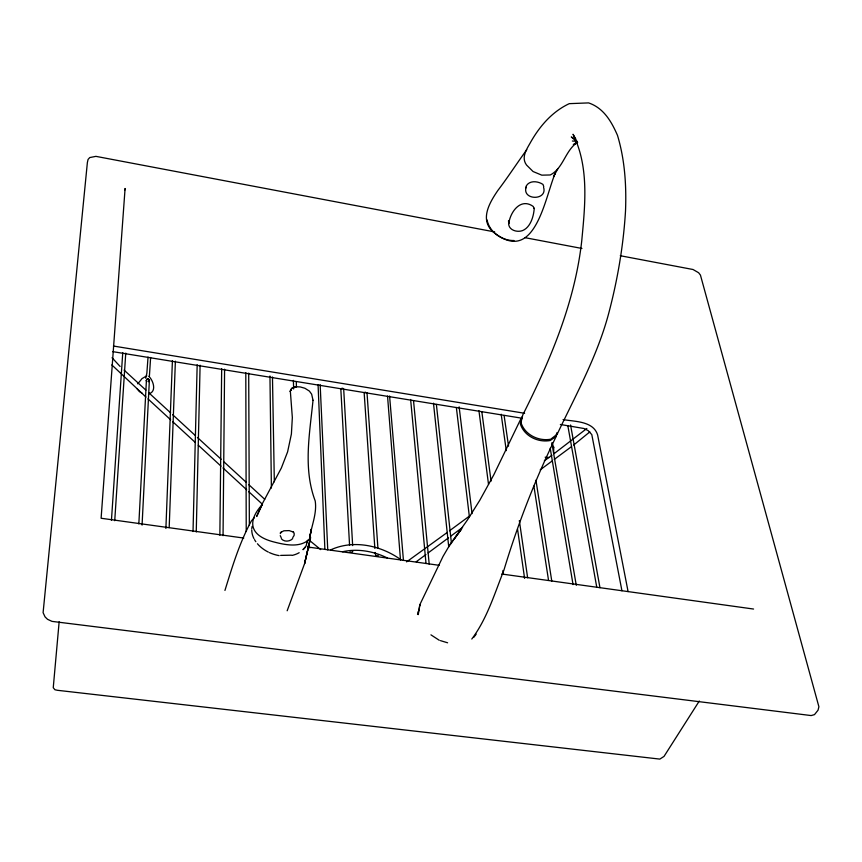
<?xml version="1.0" encoding="UTF-8"?>
<svg xmlns="http://www.w3.org/2000/svg" width="862" height="862" viewBox="0 0 862 862"><rect width="100%" height="100%" fill="white"/><g stroke="black" fill="none" stroke-linecap="round" stroke-linejoin="round"><path stroke-width="1.29" d="M223.053 535.668L224.594 369.195M219.864 535.227L221.674 368.71M352.967 550.937L351.847 552.327L349.94 551.906M378.386 554.794L377.955 555.818L375.724 555.656L375.142 552.456M146.098 380.745L147.294 378.914L149.395 379.926L142.068 525.109M196.245 531.983L200.103 365.208M193.023 531.542L197.172 364.723M410.624 399.483L426.022 563.532M169.178 527.566L175.385 361.178M165.892 528.46L172.422 360.693M433.478 403.2L448.736 546.885M138.836 523.924L146.432 380.196M114.732 520.723L125.755 353.097M111.446 520.271L122.76 352.612M478.927 410.603L488.528 484.433M556.615 433.392L556.41 435.978C535.313 479.175 517.803 524.053 503.936 570.084C494.616 593.519 487.03 618.83 471.794 639.033M501.178 414.223L506.285 450.664M59.155 621.739L53.25 687.704L54.92 689.74L57.485 690.3L659.829 759.099L664.02 756.416L699.297 701.011M124.915 189.942L125.087 188.487L101.113 518.256L243.752 538.06M418.275 614.617L419.859 604.65L442.982 556.507L449.598 545.226L467.463 519.915L479.865 500.154L493.872 474.693L520.433 419.719L522.113 417.822M419.729 605.447L419.859 604.65L418.867 610.878M553.684 452.981L553.706 447.55L551.992 442.518M417.542 614.455L417.962 611.804M557.035 432.724L556.109 436.431L550.193 440.514C537.985 442.809 524.074 436.043 520.314 423.813L522.275 416.238M306.322 545.086L307.378 540.517M149.374 376.382L150.624 357.493M145.732 378.278L146.863 373.138L148.038 357.073M224.939 590.438C232.255 566.797 239.474 542.791 251.359 520.971L254.484 517.512M149.104 381.23L149.288 380.681L148.415 381.747M287.165 610.77L304.588 563.608L310.6 537.64L309.943 535.324M557.757 168.898L553.512 176.699L555.085 173.51C544.676 198.723 534.688 265.949 493.172 231.867C479.326 219.659 489.681 202.408 497.891 190.416C507.944 177.206 517.103 162.983 526.779 149.719M137.737 383.87L142.025 378.601L146.82 375.8M280.29 533.653L281.454 531.8M292.746 537.554L294.071 535.507L294.233 533.697L293.285 532.037M454.673 538.341L461.633 528.891L449.598 545.226M269.957 376.026L271.39 488.043M473.777 637.32L476.201 634.163M318.078 384.775L324.877 549.309M387.534 396.078L400.474 559.804M303.122 549.396L305.633 546.723M589.856 431.873L573.639 445.051M577.626 142.241C565.16 150.344 563.479 168.187 550.29 174.964L541.789 175.158L533.072 171.527L526.542 165.041C520.68 157.11 527.167 148.566 530.981 141.583C540.065 125.744 552.477 111.5 569.265 103.655L588.627 102.901C603.723 108.052 611.503 121.596 617.504 135.42C624.875 159.912 626.502 185.589 625.51 211.028C623.442 245.314 617.655 279.256 608.938 312.475C597.7 355.381 576.096 394.343 557.208 434.157L550.743 439.211C538.588 441.495 524.721 434.75 520.971 422.563L522.781 414.945C550.419 359.939 574.943 302.411 581.764 240.649C585.061 205.468 589.328 166.969 573.036 134.267L575.988 139.385M586.85 428.479L554.061 453.671M292.735 538.599C289.751 541.692 284.191 542.187 281.303 538.718M416.217 561.765L425.925 554.568M428.08 552.973L448.563 537.78M450.718 536.186L462.582 527.393M540.215 469.833L552.068 461.041M554.223 459.435L571.474 446.645M576.376 142.445L573.305 144.719L577.529 142.521M447.335 532.393L406.573 561.884M449.49 530.798L469.973 515.692M544.353 460.836L551.906 455.265M280.333 532.694L283.835 530.798L289.212 530.604L293.694 532.188M341.891 388.245L340.856 389.559L349.563 545.193M365.229 392.048L364.195 393.352L374.862 548.447M330.674 549.881C353.517 539.343 380.929 545.441 400.798 559.643M149.007 393.729C156.981 391.574 153.199 380.304 148.803 376.306M342.483 551.745C357.655 548.329 373.602 551.206 387.426 558.005M148.081 378.838L147.38 378.914L148.178 378.827M549.169 457.56L545.14 457.194M280.624 555.397L291.572 555.182M514.021 240.541C502.04 240.832 489.293 232.093 487.105 219.982M572.368 141.023L577.314 141.293M307.54 546.961L439.092 565.3M501.716 574.017L753.571 609.046M113.428 346.039L524.613 413.275M563.08 419.557C574.48 421.733 593.25 420.796 597.625 434.944L628.086 591.58M112.556 351.61L521.812 418.199M560.343 424.47L583.973 428.511L588.121 430.591L591.795 434.588L621.944 590.804M494.669 231.921L95.919 156.356L89.756 157.563L88.064 159.438L87.374 162.562L43.1 612.677L45.061 616.89L47.529 619.304L52.022 621.383L811.164 715.568L814.493 714.62L818.038 710.202L818.9 706.765L700.44 275.097L698.619 272.737L693.016 269.504L620.284 255.723M525.087 237.686L581.936 248.461M440.471 640.638L447.604 642.793M342.645 388.223L343.679 388.934L352.655 545.581M141.982 393.072L139.45 391.639L137.09 388.805M574.469 138.653L571.28 136.993L576.84 141.68M430.946 634.852L439.286 640.283M320.696 549.6L309.329 540.269M124.085 370.1L145.883 390.12M148.857 392.846L170.644 412.866M172.626 414.687L195.405 435.622M197.387 437.443L221.168 459.284M224.131 462.01L245.929 482.03M248.902 484.756L264.753 499.324M145.99 397.08L111.834 364.928M147.962 398.89L170.665 419.794M172.637 421.615L195.34 442.508M198.303 445.234L221.006 466.137M222.978 467.947L246.661 489.756M248.644 491.577L262.457 504.292M307.863 546.088L309.835 547.909M112.049 357.752L120.12 366.458M320.158 384.711L327.754 549.934M389.581 396.014L403.448 560.483M146.928 381.51L146.497 380.939M551.96 443.661L576.279 585.32M280.247 535.647L281.227 537.683M543.75 186.558L542.974 184.425C538.222 181.235 529.925 180.018 526.37 185.75L525.852 188.013M553.469 446.624L553.706 447.55M570.569 424.998L599.963 587.712M567.81 425.591L596.719 587.011M550.215 448.218L573.047 584.608M535.938 480.166L551.777 581.085M533.901 486.093L548.555 580.385M504.098 415.473L508.537 446.063M519.333 520.562L527.63 577.766M517.545 529.171L524.602 578.391M481.847 411.853L491.071 481.147M502.945 570.439L503.473 574.437M459.134 406.842L472.042 513.655M456.354 407.457L469.402 516.963M436.387 404.45L451.462 543.566M534.095 208.108L534.149 208.647L533.244 206.481C520.713 197.366 510.261 211.901 508.763 223.56L508.505 220.726M413.534 400.733L429.211 564.233M149.471 380.885L149.395 379.926M367.007 392.738L377.912 548.092M526.1 187.043C521.898 200.577 547.542 200.727 543.642 187.485M534.138 209.488C533.416 217.019 530.335 227.396 522.566 230.585C516.424 232.891 506.996 229.497 508.936 221.653M296.269 381.65L296.442 387.016M293.64 388.988L293.392 380.39M272.467 376.985L274.331 481.772M248.698 373.117L249.355 525.195M245.799 372.643L246.23 531.488M305.999 545.861A28.791 21.011 19.1 0 1 303.101 549.719M299.189 552.693A28.791 21.011 19.1 0 1 292.38 555.343M279.126 555.613A28.791 21.011 19.1 0 1 269.45 552.617M268.33 552.089A28.791 21.011 19.1 0 1 257.426 543.75M255.842 541.724A28.791 21.011 19.1 0 1 254.516 539.644M253.956 538.599A28.791 21.011 19.1 0 1 251.747 529.979M251.779 528.783A28.791 21.011 19.1 0 1 252.124 526.423M307.756 540.237A28.791 21.011 19.1 0 1 307.314 542.586M313.014 400.27C309.706 433.769 302.961 468.335 315.212 500.962C317.184 513.892 311.128 526.413 309.512 539.138C299.879 548.286 284.708 544.762 273.2 541.789C250.249 535.722 246.629 521.779 262.156 504.669L256.617 516.521L262.533 503.322L281.368 467.969L287.606 451.86L291.399 434.028L292.337 417.553L290.332 391.014L291.787 388.428L295.741 386.779L300.256 386.941L304.922 388.266L309.372 391.079L311.645 394.171L313.014 400.27M311.322 529.193L309.512 539.138L311.322 529.193M306.743 554.212L304.588 563.608L310.439 538.297L306.743 554.212M291.41 388.934L290.225 391.348L291.41 388.934M295.472 386.822L291.787 388.428L295.472 386.822"/></g></svg>
